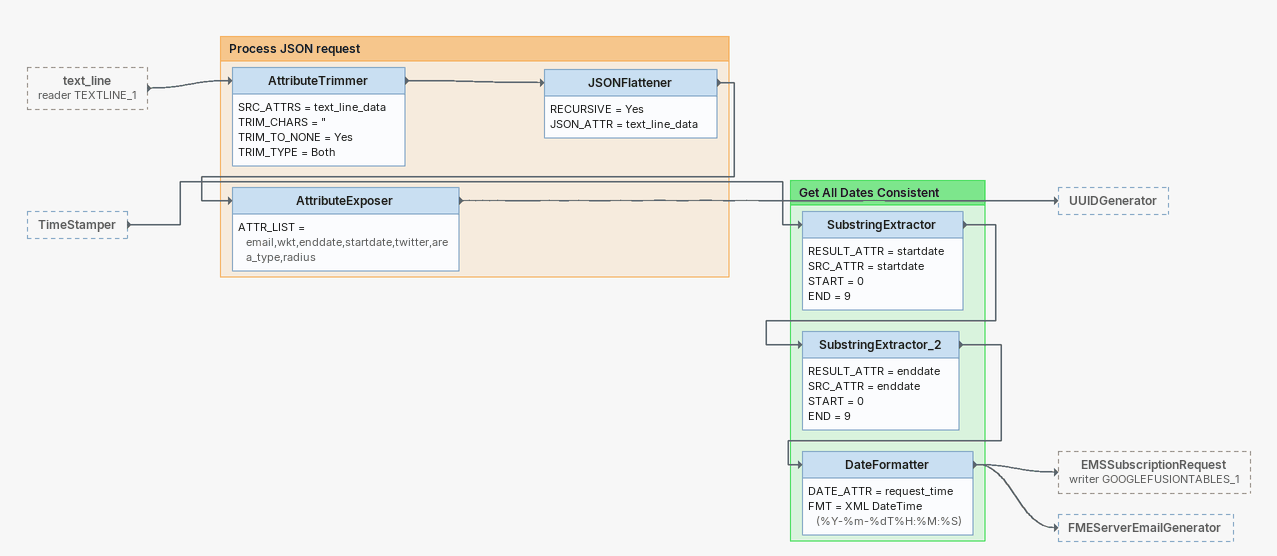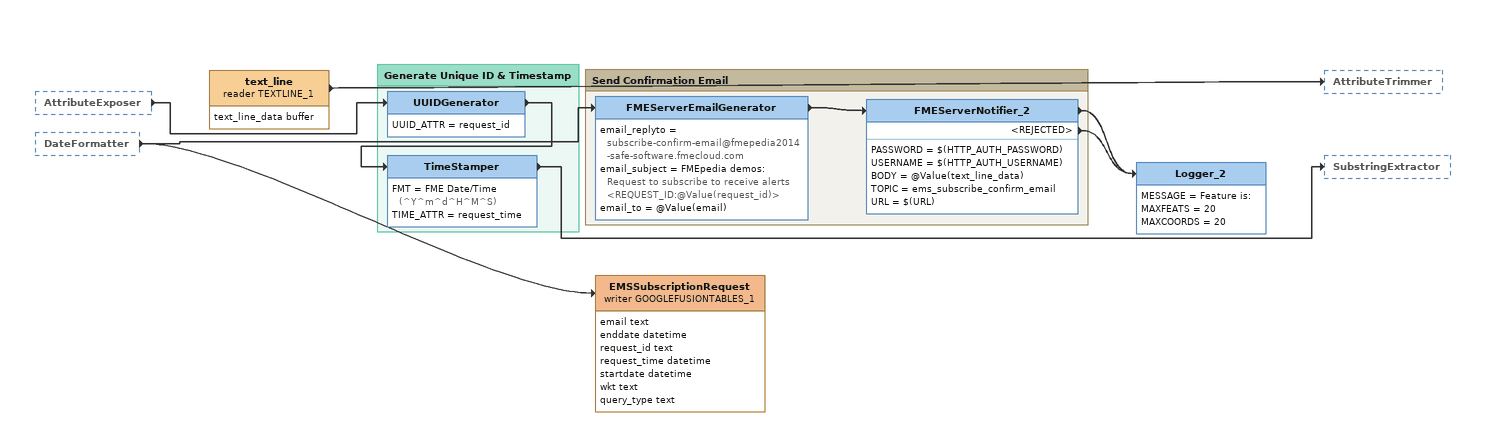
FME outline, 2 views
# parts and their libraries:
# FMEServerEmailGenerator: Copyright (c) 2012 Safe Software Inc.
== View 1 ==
text_line (reader TEXTLINE_1) [outside]
    -> AttributeTrimmer
TimeStamper [outside]
    -> SubstringExtractor

Bookmark: Process JSON request
AttributeTrimmer
    SRC_ATTRS = text_line_data
    TRIM_CHARS = "
    TRIM_TO_NONE = Yes
    TRIM_TYPE = Both
    -> JSONFlattener
JSONFlattener
    RECURSIVE = Yes
    JSON_ATTR = text_line_data
    -> AttributeExposer
AttributeExposer
    ATTR_LIST = email,wkt,enddate,startdate,twitter,area_type,radius
    -> UUIDGenerator

Bookmark: Get All Dates Consistent
SubstringExtractor
    RESULT_ATTR = startdate
    SRC_ATTR = startdate
    START = 0
    END = 9
    -> SubstringExtractor_2
SubstringExtractor_2
    RESULT_ATTR = enddate
    SRC_ATTR = enddate
    START = 0
    END = 9
    -> DateFormatter
DateFormatter
    DATE_ATTR = request_time
    FMT = XML DateTime (%Y-%m-%dT%H:%M:%S)
    -> EMSSubscriptionRequest (writer GOOGLEFUSIONTABLES_1)
    -> FMEServerEmailGenerator

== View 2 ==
AttributeExposer [outside]
    -> UUIDGenerator
DateFormatter [outside]
    -> EMSSubscriptionRequest (writer GOOGLEFUSIONTABLES_1)
    -> FMEServerEmailGenerator
text_line (reader TEXTLINE_1)
    attributes: text_line_data buffer
    -> AttributeTrimmer
Logger_2
    MESSAGE = Feature is:
    MAXFEATS = 20
    MAXCOORDS = 20
EMSSubscriptionRequest (writer GOOGLEFUSIONTABLES_1)
    attributes: email text, enddate datetime, request_id text, request_time datetime, startdate datetime, wkt text, query_type text

Bookmark: Generate Unique ID & Timestamp
UUIDGenerator
    UUID_ATTR = request_id
    -> TimeStamper
TimeStamper
    FMT = FME Date/Time (^Y^m^d^H^M^S)
    TIME_ATTR = request_time
    -> SubstringExtractor

Bookmark: Send Confirmation Email
FMEServerEmailGenerator
    email_replyto = subscribe-confirm-email@fmepedia2014-safe-software.fmecloud.com
    email_subject = FMEpedia demos: Request to subscribe to receive alerts <REQUEST_ID:@Value(request_id)>
    email_to = @Value(email)
    -> FMEServerNotifier_2
FMEServerNotifier_2
    PASSWORD = $(HTTP_AUTH_PASSWORD)
    USERNAME = $(HTTP_AUTH_USERNAME)
    BODY = @Value(text_line_data)
    TOPIC = ems_subscribe_confirm_email
    URL = $(URL)
    -> Logger_2
    <REJECTED> -> Logger_2
